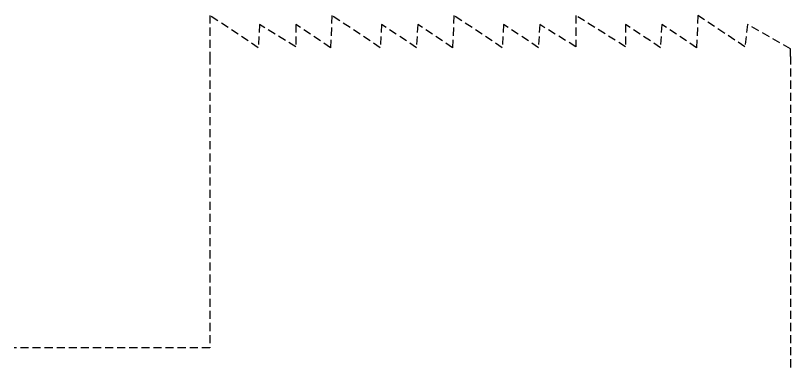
# Model space of a CAD drawing. Header units: millimetres. Extents: x 2090 to 2270, y 1357 to 1514.
# Drawn here: x 2226.54 to 2250.56, y 1396.05 to 1406.76 of the extents above; entities that cross this region are included whole.
import ezdxf

# ---------------------------------------------------------------- set-up
doc = ezdxf.new("R2010")
doc.units = ezdxf.units.MM
doc.linetypes.add('HIDDEN', pattern=[0.375, 0.25, -0.125])
doc.layers.add('PROJ', color=1, linetype='HIDDEN')

# ---------------------------------------------------------------- blocks, each defined once
blk = doc.blocks.new('PRJ')
at = {"layer": 'PROJ'}
for p, q in [((-18, 1.266), (-18, 0)), ((-16.5, 0.271), (-18, 1.266)), ((-14.218, 1.266), (-14.257, 0.271)), ((-12.718, 0.271), (-14.218, 1.266)), ((-10.436, 1.266), (-10.474, 0.271)), ((-8.936, 0.271), (-10.436, 1.266)), ((-6.654, 1.266), (-6.654, 0.3)), ((-5.115, 0.3), (-6.654, 1.266)), ((-2.872, 1.266), (-2.91, 0.271)), ((-1.416, 0.3), (-2.872, 1.266)), ((-16.462, 0.99), (-16.5, 0.271)), ((-15.34, 0.3), (-16.462, 0.99)), ((-15.34, 0.99), (-15.34, 0.3)), ((-14.257, 0.271), (-15.34, 0.99)), ((-12.679, 0.99), (-12.718, 0.271)), ((-11.596, 0.271), (-12.679, 0.99)), ((-11.558, 0.99), (-11.596, 0.271)), ((-10.474, 0.271), (-11.558, 0.99)), ((-8.897, 0.99), (-8.936, 0.271)), ((-7.814, 0.271), (-8.897, 0.99)), ((-7.776, 0.99), (-7.814, 0.271)), ((-6.654, 0.3), (-7.776, 0.99)), ((-5.115, 0.99), (-5.115, 0.3)), ((-4.032, 0.271), (-5.115, 0.99)), ((-3.994, 0.99), (-4.032, 0.271)), ((-2.91, 0.271), (-3.994, 0.99)), ((-1.333, 0.99), (-1.416, 0.3)), ((0, 0.234), (-1.333, 0.99)), ((0, 0), (0, 0.234))]:
    blk.add_line(p, q, dxfattribs=at)

msp = doc.modelspace()

# ---------------------------------------------------------------- linework, layer by layer
at = {"layer": 'PROJ'}
for p, q in [((2232.56335, 1405.48901), (2232.56335, 1396.46401)), ((2250.56335, 1405.48901), (2250.56335, 1384.08901)), ((2232.56335, 1396.46401), (2226.49335, 1396.46401))]:
    msp.add_line(p, q, dxfattribs=at)

# ---------------------------------------------------------------- block references
msp.add_blockref('PRJ', (2250.56335, 1405.48901), dxfattribs=at)

doc.saveas('drawing.dxf')
